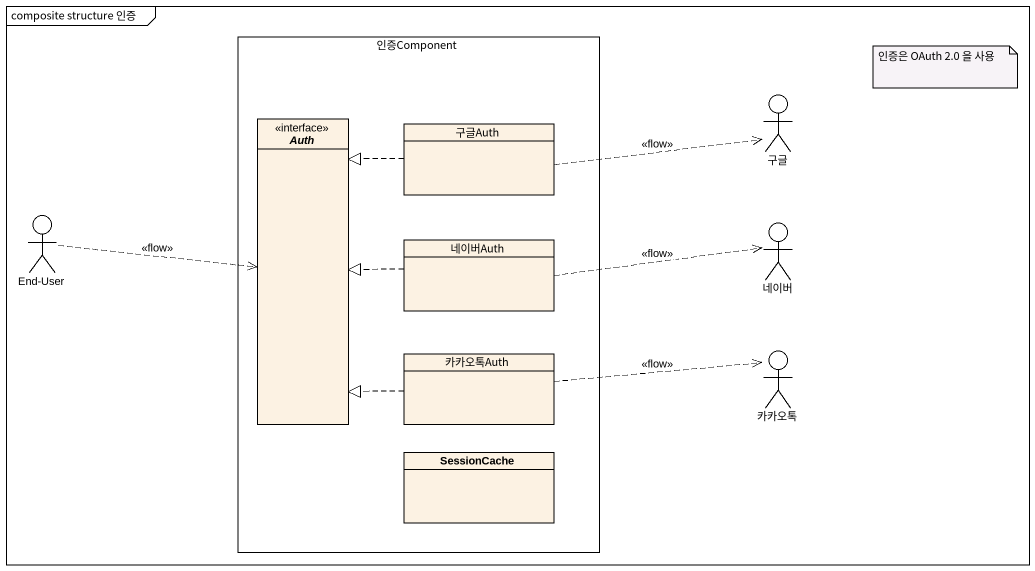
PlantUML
@startuml
mainframe composite structure 인증
allowmixing
hide circle
hide empty members
rectangle 인증Component {
  interface Auth
  class 구글Auth
  class 네이버Auth
  class 카카오톡Auth
  class SessionCache
}
actor 구글
actor "End-User" as End_User
actor 네이버
actor 카카오톡
구글Auth .right.> 구글 : <<flow>>
구글Auth ..|> Auth
End_User .right.> Auth : <<flow>>
네이버Auth .left.|> Auth
네이버Auth .right.> 네이버 : <<flow>>
카카오톡Auth .up.|> Auth
카카오톡Auth .right.> 카카오톡 : <<flow>>
note as N1
  인증은 OAuth 2.0 을 사용
end note
@enduml
